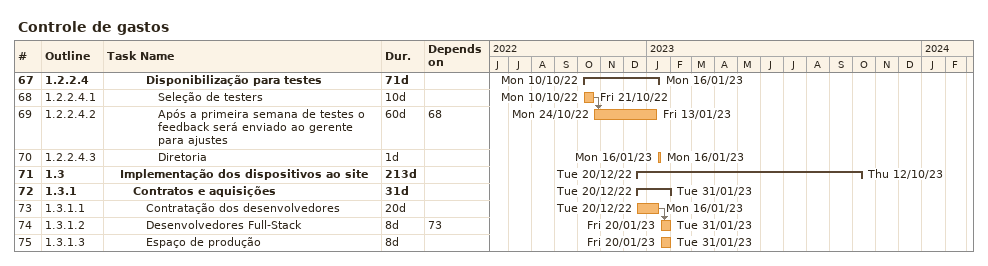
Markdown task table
Controle de gastos

| ID | WBS | Task | Duration | Start | Finish | Predecessors |
|---|---|---|---|---|---|---|
| 67 | 1.2.2.4 | **Disponibilização para testes** | 71d | 2022-10-10 | 2023-01-16 |  |
| 68 | 1.2.2.4.1 | Seleção de testers | 10d | 2022-10-10 | 2022-10-21 |  |
| 69 | 1.2.2.4.2 | Após a primeira semana de testes o feedback será enviado ao gerente para ajustes | 60d | 2022-10-24 | 2023-01-13 | 68 |
| 70 | 1.2.2.4.3 | Diretoria | 1d | 2023-01-16 | 2023-01-16 |  |
| 71 | 1.3 | **Implementação dos dispositivos ao site** | 213d | 2022-12-20 | 2023-10-12 |  |
| 72 | 1.3.1 | **Contratos e aquisições** | 31d | 2022-12-20 | 2023-01-31 |  |
| 73 | 1.3.1.1 | Contratação dos desenvolvedores | 20d | 2022-12-20 | 2023-01-16 |  |
| 74 | 1.3.1.2 | Desenvolvedores Full-Stack | 8d | 2023-01-20 | 2023-01-31 | 73 |
| 75 | 1.3.1.3 | Espaço de produção | 8d | 2023-01-20 | 2023-01-31 |  |
